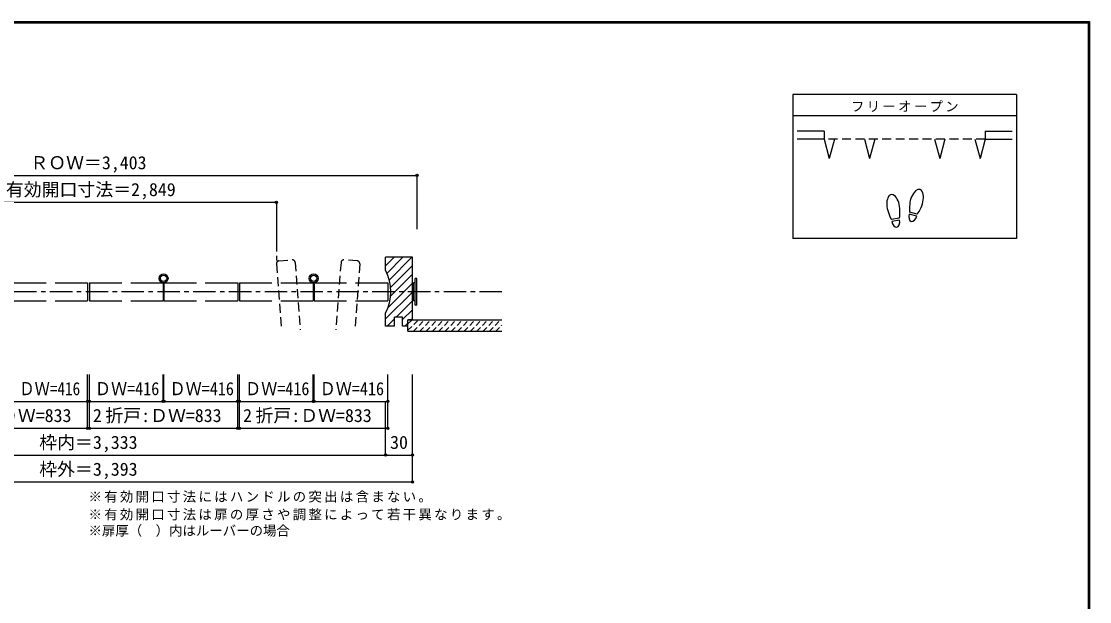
# Model space of a CAD drawing. Units: millimetres, scale not verified. Extents: x -973 to 977, y -701 to 696.
# Drawn here: x -217 to 977, y 47 to 696 of the extents above; entities that cross this region are included whole.
import ezdxf
from ezdxf.enums import TextEntityAlignment as Align

# ---------------------------------------------------------------- set-up
doc = ezdxf.new("R2010")
doc.units = ezdxf.units.MM
doc.header["$LTSCALE"] = 5
doc.header["$PDMODE"] = 32
doc.header["$PDSIZE"] = 2.5
for name, pattern in [('CHAIN1', [8, 5, -1, 1, -1]), ('DASHED1', [1.8, 1.2, -0.6]), ('DASHED2', [3, 2, -1])]:
    doc.linetypes.add(name, pattern=pattern)
for name, color, linetype in [('0-1_通り芯', 4, 'CHAIN1'), ('0-3_仕上げ', 7, 'Continuous'), ('0-4_枠', 3, 'Continuous'), ('0-6_扉', 6, 'Continuous'), ('0-7_金物', 7, 'Continuous'), ('0-8_戸当り', 2, 'Continuous'), ('0-A_文字', 7, 'Continuous'), ('0-B_寸法', 7, 'Continuous'), ('0-C_ハッチ', 4, 'Continuous'), ('F-1_枠', 6, 'Continuous')]:
    doc.layers.add(name, color=color, linetype=linetype)
doc.styles.add('ＭＳ ゴシック', font='')
doc.styles.get('ＭＳ ゴシック').set_extended_font_data('MS Gothic')

msp = doc.modelspace()

# ---------------------------------------------------------------- linework, layer by layer
at = {"layer": '0-1_通り芯'}
for p, q in [((68.052, 463.658), (68.052, 424.921)), ((320.052, 393.658), (-603.948, 393.658))]:
    msp.add_line(p, q, dxfattribs=at)
at = {"layer": '0-3_仕上げ', "color": 2}
for p, q in [((215.052, 349.658), (215.052, 362.158)), ((215.052, 362.158), (320.052, 362.158)), ((215.052, 349.658), (320.052, 349.658))]:
    msp.add_line(p, q, dxfattribs=at)
at = {"layer": '0-4_枠'}
for p, q in [((190.052, 417.658), (190.052, 432.158)), ((220.052, 432.158), (190.052, 432.158)), ((220.052, 362.158), (220.052, 432.158)), ((209.052, 365.158), (200.052, 365.158)), ((200.052, 355.158), (200.052, 365.158)), ((209.052, 355.158), (209.052, 365.158)), ((220.052, 362.158), (215.052, 362.158)), ((215.052, 355.158), (215.052, 362.158)), ((215.052, 355.158), (209.052, 355.158))]:
    msp.add_line(p, q, dxfattribs=at)
msp.add_lwpolyline([(200.052, 355.158), (197.483, 355.158), (190.052, 355.158), (190.052, 369.658)], dxfattribs=at)
msp.add_arc((145.052, 393.658), 51, 331.92751, 28.07249, dxfattribs=at)
at = {"layer": '0-6_扉', "color": 2, "linetype": 'DASHED2'}
for p, q in [((68.052, 424.921), (73.658, 351.158)), ((70.816, 428.14), (85.773, 429.277)), ((88.991, 426.513), (94.718, 351.158)), ((140.213, 426.513), (134.486, 351.158)), ((158.389, 428.14), (143.432, 429.277)), ((161.153, 424.921), (155.547, 351.158))]:
    msp.add_line(p, q, dxfattribs=at)
at = {"layer": '0-6_扉'}
for p, q in [((-225.323, 403.658), (-189.136, 403.658)), ((-179.136, 403.658), (-142.948, 403.658)), ((-142.948, 403.658), (-142.948, 383.658)), ((-140.948, 403.658), (-104.761, 403.658)), ((-140.948, 403.658), (-140.948, 383.658)), ((-94.761, 403.658), (-58.573, 403.658)), ((-58.573, 403.658), (-58.573, 383.658)), ((-57.573, 403.658), (-21.386, 403.658)), ((-57.573, 403.658), (-57.573, 383.658)), ((-11.386, 403.658), (24.802, 403.658)), ((24.802, 403.658), (24.802, 383.658)), ((26.802, 403.658), (62.989, 403.658)), ((26.802, 403.658), (26.802, 383.658)), ((72.989, 403.658), (109.177, 403.658)), ((109.177, 403.658), (109.177, 383.658)), ((110.177, 403.658), (146.364, 403.658)), ((110.177, 403.658), (110.177, 383.658)), ((156.364, 403.658), (192.552, 403.658)), ((192.552, 403.658), (192.552, 383.658)), ((-225.323, 383.658), (-189.136, 383.658)), ((-179.136, 383.658), (-142.948, 383.658)), ((-140.948, 383.658), (-104.761, 383.658)), ((-94.761, 383.658), (-58.573, 383.658)), ((-57.573, 383.658), (-21.386, 383.658)), ((-11.386, 383.658), (24.802, 383.658)), ((26.802, 383.658), (62.989, 383.658)), ((72.989, 383.658), (109.177, 383.658)), ((110.177, 383.658), (146.364, 383.658)), ((156.364, 383.658), (192.552, 383.658))]:
    msp.add_line(p, q, dxfattribs=at)
at = {"layer": '0-6_扉', "color": 2, "linetype": 'DASHED2'}
for centre, start, end in [((71.043, 425.149), 94.34602, 184.34602), ((86, 426.285), 4.34602, 94.34602), ((143.204, 426.285), 85.65398, 175.65398), ((158.161, 425.149), 355.65398, 85.65398)]:
    msp.add_arc(centre, 3, start, end, dxfattribs=at)
at = {"layer": '0-7_金物'}
for p, q in [((223.052, 378.658), (223.052, 408.658)), ((225.052, 408.658), (223.052, 408.658)), ((225.052, 378.658), (225.052, 408.658)), ((221.052, 402.658), (220.052, 402.658)), ((223.052, 403.657), (221.052, 403.657)), ((221.052, 383.658), (221.052, 403.657)), ((221.052, 384.658), (220.052, 384.658)), ((223.052, 383.658), (221.052, 383.658)), ((225.052, 378.658), (223.052, 378.658))]:
    msp.add_line(p, q, dxfattribs=at)
for centre, radius in [((-58.073, 408.658), 5), ((-58.073, 408.658), 3.5), ((109.677, 408.658), 5), ((109.677, 408.658), 3.5)]:
    msp.add_circle(centre, radius, dxfattribs=at)
at = {"layer": '0-8_戸当り'}
for p, q in [((679.986, 573.251), (649.986, 573.251)), ((679.986, 573.251), (679.986, 564.251)), ((859.986, 573.251), (889.986, 573.251)), ((859.986, 573.251), (859.986, 564.251)), ((679.986, 564.251), (649.986, 564.251)), ((679.986, 564.251), (685.81, 542.517)), ((691.633, 564.251), (685.81, 542.517)), ((724.986, 564.251), (730.81, 542.517)), ((736.633, 564.251), (730.81, 542.517)), ((803.339, 564.251), (809.163, 542.517)), ((814.986, 564.251), (809.163, 542.517)), ((848.339, 564.251), (854.163, 542.517)), ((859.986, 564.251), (854.163, 542.517)), ((859.986, 564.251), (889.986, 564.251))]:
    msp.add_line(p, q, dxfattribs=at)
at = {"layer": '0-8_戸当り', "color": 7, "linetype": 'DASHED2'}
msp.add_line((859.986, 564.251), (679.986, 564.251), dxfattribs=at)
at = {"layer": '0-8_戸当り', "color": 3}
for p, q in [((783.479, 478.206), (774.998, 480.478)), ((784.022, 480.235), (775.542, 482.507)), ((764.011, 475.878), (755.365, 474.353)), ((764.376, 473.81), (755.73, 472.285))]:
    msp.add_line(p, q, dxfattribs=at)
for centre, major_axis, ratio, start_param, end_param in [((757.35, 488.377), (-2.445, 13.867), 0.5, 4.34059143, 8.22577918), ((783.267, 494.378), (3.644, 13.601), 0.5, 4.34059143, 8.22577918), ((783.163, 493.989), (4.416, 16.48), 0.4, 1.85063327, 2.44287679), ((757.42, 487.981), (-2.963, 16.802), 0.4, 1.85063327, 2.44287679), ((757.42, 487.981), (-2.963, 16.802), 0.4, 3.84030852, 4.43255203), ((779.238, 479.342), (1.894, 7.067), 0.6, 1.57079633, 4.71238898), ((783.163, 493.989), (4.416, 16.48), 0.4, 3.84030852, 4.43255203), ((760.053, 473.047), (-1.27, 7.205), 0.6, 1.57079633, 4.71238898)]:
    msp.add_ellipse(centre, major_axis=major_axis, ratio=ratio, start_param=start_param, end_param=end_param, dxfattribs=at)
at = {"layer": '0-A_文字', "color": 3}
for p, q in [((894.986, 614.167), (644.986, 614.167)), ((644.986, 614.167), (644.986, 453.167)), ((894.986, 590.167), (644.986, 590.167))]:
    msp.add_line(p, q, dxfattribs=at)
msp.add_lwpolyline([(894.986, 614.167), (894.986, 453.167), (644.986, 453.167)], dxfattribs=at)
at = {"layer": '0-B_寸法', "color": 4}
for p, q in [((-508.948, 523.658), (225.052, 523.658)), ((225.052, 523.658), (225.052, 463.658)), ((-351.948, 493.658), (68.052, 493.658)), ((68.052, 493.658), (68.052, 463.658)), ((-142.948, 271.158), (-142.948, 301.158)), ((-140.948, 271.158), (-140.948, 301.158)), ((-58.573, 271.158), (-58.573, 301.158)), ((-57.573, 271.158), (-57.573, 301.158)), ((24.802, 271.158), (24.802, 301.158)), ((26.802, 271.158), (26.802, 301.158)), ((109.177, 271.158), (109.177, 301.158)), ((110.177, 271.158), (110.177, 301.158)), ((192.552, 271.158), (192.552, 301.158)), ((220.052, 181.158), (220.052, 301.158)), ((-225.323, 271.158), (-142.948, 271.158)), ((-142.948, 241.158), (-142.948, 271.158)), ((-140.948, 271.158), (-58.573, 271.158)), ((-140.948, 241.158), (-140.948, 271.158)), ((-57.573, 271.158), (24.802, 271.158)), ((24.802, 241.158), (24.802, 271.158)), ((26.802, 271.158), (109.177, 271.158)), ((26.802, 241.158), (26.802, 271.158)), ((110.177, 271.158), (192.552, 271.158)), ((190.052, 211.158), (190.052, 271.158)), ((192.552, 241.158), (192.552, 271.158)), ((-308.698, 241.158), (-142.948, 241.158)), ((-142.948, 241.158), (-140.948, 241.158)), ((-140.948, 241.158), (24.802, 241.158)), ((24.802, 241.158), (26.802, 241.158)), ((26.802, 241.158), (192.552, 241.158)), ((-473.948, 211.158), (190.052, 211.158)), ((190.052, 211.158), (220.052, 211.158)), ((-503.948, 181.158), (220.052, 181.158))]:
    msp.add_line(p, q, dxfattribs=at)
at = {"layer": '0-B_寸法'}
for p in [(225.052, 523.658), (68.052, 493.658), (-142.948, 271.158), (-140.948, 271.158), (-58.573, 271.158), (-57.573, 271.158), (24.802, 271.158), (26.802, 271.158), (109.177, 271.158), (110.177, 271.158), (192.552, 271.158), (-142.948, 241.158), (-140.948, 241.158), (24.802, 241.158), (26.802, 241.158), (192.552, 241.158), (190.052, 211.158), (220.052, 211.158), (220.052, 181.158)]:
    msp.add_point(p, dxfattribs=at)
at = {"layer": '0-C_ハッチ'}
for p, q in [((190.052, 422.749), (199.46, 432.158)), ((191.63, 414.428), (209.36, 432.158)), ((194.238, 407.137), (219.259, 432.158)), ((195.793, 398.791), (220.052, 423.05)), ((195.832, 388.932), (220.052, 413.151)), ((192.954, 376.154), (220.052, 403.251)), ((190.052, 363.352), (220.052, 393.352)), ((201.757, 365.158), (220.052, 383.452)), ((209.052, 362.553), (220.052, 373.553)), ((191.757, 355.158), (200.052, 363.452)), ((211.556, 355.158), (215.052, 358.653)), ((218.556, 362.158), (220.052, 363.653))]:
    msp.add_line(p, q, dxfattribs=at)
at = {"layer": '0-C_ハッチ', "linetype": 'DASHED1'}
for p, q in [((215.052, 350.656), (226.553, 362.158)), ((215.052, 357.727), (219.482, 362.158)), ((221.125, 349.658), (233.625, 362.158)), ((228.196, 349.658), (240.696, 362.158)), ((235.267, 349.658), (247.767, 362.158)), ((242.338, 349.658), (254.838, 362.158)), ((249.409, 349.658), (261.909, 362.158)), ((256.48, 349.658), (268.98, 362.158)), ((263.551, 349.658), (276.051, 362.158)), ((270.622, 349.658), (283.122, 362.158)), ((277.693, 349.658), (290.193, 362.158)), ((284.764, 349.658), (297.264, 362.158)), ((291.835, 349.658), (304.335, 362.158)), ((298.906, 349.658), (311.406, 362.158)), ((305.977, 349.658), (318.477, 362.158)), ((313.048, 349.658), (320.052, 356.661))]:
    msp.add_line(p, q, dxfattribs=at)
at = {"layer": 'F-1_枠'}
for p, q in [((-973.347, 695.833), (976.653, 695.833)), ((-973.347, 695), (976.653, 695)), ((-973.347, 694.167), (976.653, 694.167)), ((974.986, 695.833), (974.986, -700.833)), ((975.82, 695.833), (975.82, -700.833)), ((976.653, 695.833), (976.653, -700.833))]:
    msp.add_line(p, q, dxfattribs=at)

# ---------------------------------------------------------------- texts
at = {"layer": '0-A_文字', "style": 'ＭＳ ゴシック'}
msp.add_text('※扉厚（\u3000）内はルーバーの場合', height=11, dxfattribs=at).set_placement((-141.948, 117.939), align=Align.BOTTOM_LEFT)
at = {"layer": '0-A_文字', "char_height": 11, "attachment_point": 7, "style": 'ＭＳ ゴシック'}
for s, insert in [('\\T1.17;フリーオープン', (709.986, 594.667)), ('\\T1.17;※有効開口寸法にはハンドルの突出は含まない。', (-141.948, 157.939)), ('\\T1.17;※有効開口寸法は扉の厚さや調整によって若干異なります。', (-141.948, 137.939))]:
    msp.add_mtext(s, dxfattribs=dict(at, insert=insert))
at = {"layer": '0-B_寸法', "style": 'ＭＳ ゴシック'}
for s, p in [('ＲＯＷ＝3,403', (-206.948, 526.158)), ('有効開口寸法＝2,849', (-234.299, 496.158)), ('折戸:ＤＷ=833', (-290.823, 243.658)), ('折戸:ＤＷ=833', (-123.073, 243.658)), ('折戸:ＤＷ=833', (44.677, 243.658)), ('2', (-136.948, 243.658)), ('2', (30.802, 243.658)), ('枠内＝3,333', (-196.948, 213.658)), ('30', (195.052, 213.658)), ('枠外＝3,393', (-196.948, 183.658))]:
    msp.add_text(s, height=14.66, dxfattribs=at).set_placement(p, align=Align.BOTTOM_LEFT)
for width, p in [(0.85, (-219.136, 273.658)), (0.9, (-134.761, 273.658)), (0.9, (-51.386, 273.658)), (0.9, (32.989, 273.658)), (0.9, (116.364, 273.658))]:
    msp.add_text('ＤＷ=416', height=14.66, dxfattribs=dict(at, width=width)).set_placement(p, align=Align.BOTTOM_LEFT)

doc.saveas('drawing.dxf')
